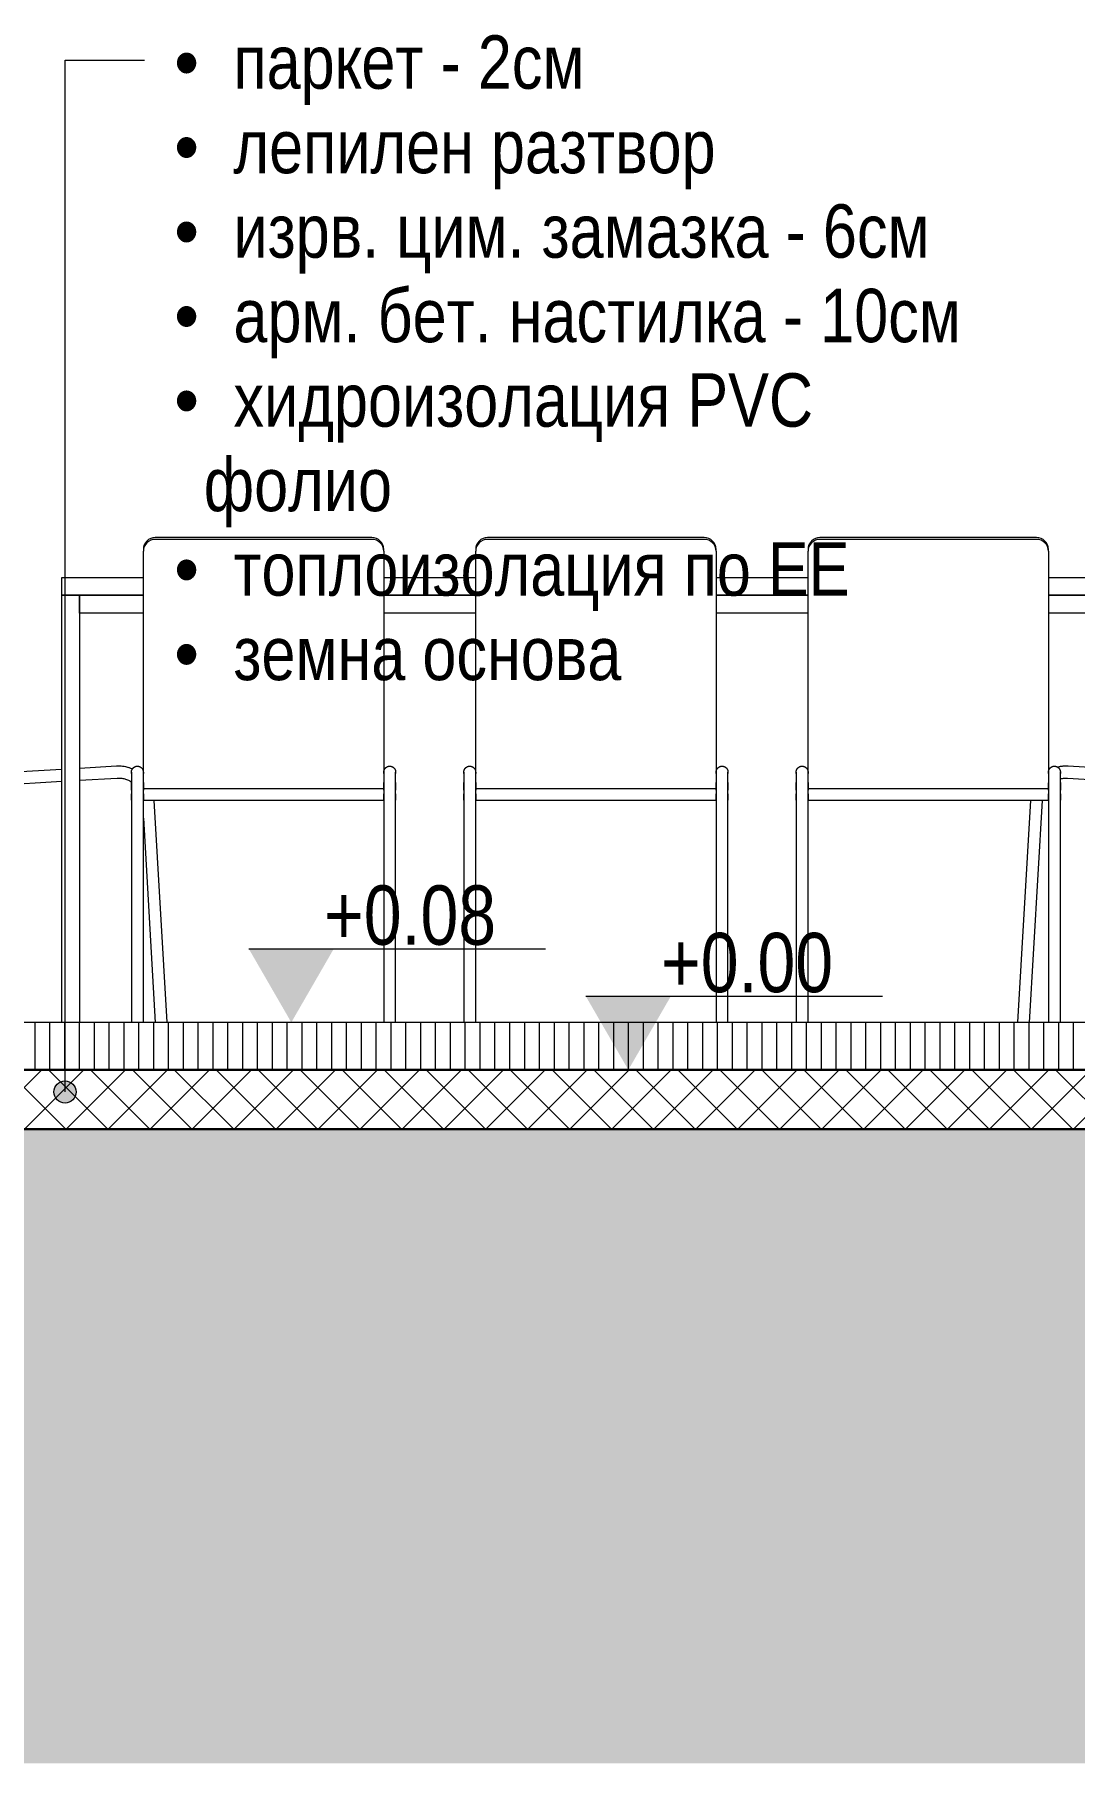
# Model space of a CAD drawing. Header units: centimetres. Extents: x 0 to 25250, y 0 to 2250.
# Drawn here: x 18395.7 to 18570.9, y 151.6 to 443 of the extents above; entities that cross this region are included whole.
import ezdxf

# ---------------------------------------------------------------- set-up
doc = ezdxf.new("R2010")
doc.units = ezdxf.units.CM
doc.linetypes.add('23-View-2$0$Dash', pattern=[31.75, 15.875, -15.875])
for name, color, linetype, lineweight in [('A-ANNO-NOTE', 7, 'Continuous', 9), ('A-DETL', 7, 'Continuous', 9), ('A-DETL-GENF', 7, 'Continuous', 9), ('A-FLOR-FNSH', 7, 'Continuous', 9), ('A-FLOR-LEVL', 7, 'Continuous', 9), ('A-FLOR-PATT', 7, 'Continuous', 9), ('G-ANNO-DIMS', 7, 'Continuous', 9), ('G-ANNO-TEXT', 7, 'Continuous', 9), ('I-FURN', 7, 'Continuous', 9)]:
    doc.layers.add(name, color=color, linetype=linetype, lineweight=lineweight)
doc.styles.add('23-View-2$0$Arial Narrow_1', font='ARIALN.TTF', dxfattribs={"height": 10})
doc.styles.add('23-View-2$0$Arial Narrow_2', font='ARIALN.TTF', dxfattribs={"height": 9})

# ---------------------------------------------------------------- blocks, each defined once
blk = doc.blocks.new('Stuhl-04 - Typ1-2238233-В-В')
at = {"layer": 'I-FURN', "color": 253, "true_color": 0xaaaaaa}
for p, q in [((-1034.84, 87.74), (-1034.84, 87.44)), ((-1034.84, 53.41), (-1034.84, 87.44)), ((-996.34, 89.72), (-1032.84, 89.72)), ((-996.34, 89.42), (-1032.84, 89.42)), ((-994.34, 87.44), (-994.34, 87.74)), ((-994.34, 87.44), (-994.34, 53.41)), ((-1034.84, 47.46), (-1034.84, 53.41)), ((-994.34, 53.41), (-994.34, 47.46)), ((-1036.84, 50.18), (-1036.84, 48.44)), ((-1034.84, 48.44), (-1034.84, 50.18)), ((-994.33, 50.18), (-994.33, 48.44)), ((-992.33, 48.44), (-992.33, 50.18)), ((-1034.84, 47.45), (-994.34, 47.45)), ((-1034.84, 45.42), (-1034.84, 47.44)), ((-994.34, 47.44), (-994.34, 45.42)), ((-1036.84, 46.55), (-1036.84, 8)), ((-1036.84, 45.48), (-1036.84, 8)), ((-1034.84, 8), (-1034.84, 46.55)), ((-1034.84, 8), (-1034.84, 45.48)), ((-994.34, 45.42), (-1034.84, 45.42)), ((-994.33, 46.55), (-994.33, 8)), ((-994.33, 45.48), (-994.33, 8)), ((-992.33, 8), (-992.33, 46.55)), ((-992.33, 8), (-992.33, 45.48))]:
    blk.add_line(p, q, dxfattribs=at)
at = {"layer": 'I-FURN', "color": 253, "true_color": 0xaaaaaa, "flags": 128}
for points in [[(-1036.84, 50.19), (-1036.84, 50.23), (-1036.84, 50.27), (-1036.84, 50.31), (-1036.83, 50.35), (-1036.82, 50.39), (-1036.82, 50.43), (-1036.81, 50.47), (-1036.79, 50.5), (-1036.78, 50.54), (-1036.77, 50.58), (-1036.75, 50.62), (-1036.73, 50.65), (-1036.71, 50.69), (-1036.69, 50.72), (-1036.67, 50.75), (-1036.65, 50.79), (-1036.62, 50.82), (-1036.6, 50.85), (-1036.57, 50.88), (-1036.54, 50.91), (-1036.51, 50.93), (-1036.48, 50.96), (-1036.45, 50.98), (-1036.42, 51.01), (-1036.39, 51.03), (-1036.35, 51.05), (-1036.32, 51.07), (-1036.28, 51.09), (-1036.24, 51.11), (-1036.21, 51.12), (-1036.17, 51.14), (-1036.13, 51.15), (-1036.09, 51.16), (-1036.05, 51.17), (-1036.01, 51.17), (-1035.98, 51.18), (-1035.94, 51.19), (-1035.9, 51.19), (-1035.86, 51.19), (-1035.84, 51.19)], [(-1036.84, 49.95), (-1036.84, 50), (-1036.84, 50.05), (-1036.84, 50.1), (-1036.84, 50.13), (-1036.84, 50.16), (-1036.84, 50.18), (-1036.84, 50.19), (-1036.84, 50.19)], [(-1036.84, 50.19), (-1036.84, 50.19), (-1036.84, 50.18)], [(-1035.84, 51.19), (-1035.8, 51.19), (-1035.76, 51.19), (-1035.73, 51.18), (-1035.69, 51.18), (-1035.65, 51.17), (-1035.61, 51.16), (-1035.57, 51.15), (-1035.53, 51.14), (-1035.49, 51.13), (-1035.46, 51.11), (-1035.42, 51.09), (-1035.38, 51.08), (-1035.35, 51.06), (-1035.31, 51.04), (-1035.28, 51.01), (-1035.25, 50.99), (-1035.22, 50.97), (-1035.19, 50.94), (-1035.16, 50.91), (-1035.13, 50.89), (-1035.1, 50.86), (-1035.07, 50.83), (-1035.05, 50.8), (-1035.03, 50.76), (-1035, 50.73), (-1034.98, 50.7), (-1034.96, 50.66), (-1034.94, 50.63), (-1034.93, 50.59), (-1034.91, 50.55), (-1034.9, 50.51), (-1034.89, 50.48), (-1034.88, 50.44), (-1034.87, 50.4), (-1034.86, 50.36), (-1034.85, 50.32), (-1034.85, 50.28), (-1034.85, 50.24), (-1034.84, 50.2), (-1034.84, 50.19)], [(-1034.84, 50.18), (-1034.84, 50.19), (-1034.84, 50.19)], [(-1034.84, 50.19), (-1034.84, 50.19), (-1034.84, 50.17), (-1034.84, 50.15), (-1034.84, 50.13), (-1034.84, 50.09), (-1034.84, 50.05), (-1034.84, 49.99), (-1034.84, 49.94)], [(-994.33, 50.19), (-994.33, 50.23), (-994.33, 50.27), (-994.32, 50.31), (-994.32, 50.35), (-994.31, 50.39), (-994.3, 50.43), (-994.29, 50.47), (-994.28, 50.5), (-994.26, 50.54), (-994.25, 50.58), (-994.23, 50.62), (-994.22, 50.65), (-994.2, 50.69), (-994.18, 50.72), (-994.15, 50.75), (-994.13, 50.79), (-994.11, 50.82), (-994.08, 50.85), (-994.05, 50.88), (-994.03, 50.91), (-994, 50.93), (-993.97, 50.96), (-993.93, 50.98), (-993.9, 51.01), (-993.87, 51.03), (-993.84, 51.05), (-993.8, 51.07), (-993.76, 51.09), (-993.73, 51.11), (-993.69, 51.12), (-993.65, 51.14), (-993.62, 51.15), (-993.58, 51.16), (-993.54, 51.17), (-993.5, 51.17), (-993.46, 51.18), (-993.42, 51.19), (-993.38, 51.19), (-993.34, 51.19), (-993.33, 51.19)], [(-994.33, 49.95), (-994.33, 50), (-994.33, 50.05), (-994.33, 50.1), (-994.33, 50.13), (-994.33, 50.16), (-994.33, 50.18), (-994.33, 50.19), (-994.33, 50.19)], [(-994.33, 50.19), (-994.33, 50.19), (-994.33, 50.18)], [(-993.33, 51.19), (-993.29, 51.19), (-993.25, 51.19), (-993.21, 51.18), (-993.17, 51.18), (-993.13, 51.17), (-993.09, 51.16), (-993.05, 51.15), (-993.01, 51.14), (-992.98, 51.13), (-992.94, 51.11), (-992.9, 51.09), (-992.87, 51.08), (-992.83, 51.06), (-992.8, 51.04), (-992.76, 51.01), (-992.73, 50.99), (-992.7, 50.97), (-992.67, 50.94), (-992.64, 50.91), (-992.61, 50.89), (-992.58, 50.86), (-992.56, 50.83), (-992.53, 50.8), (-992.51, 50.76), (-992.49, 50.73), (-992.47, 50.7), (-992.45, 50.66), (-992.43, 50.63), (-992.41, 50.59), (-992.4, 50.55), (-992.38, 50.51), (-992.37, 50.48), (-992.36, 50.44), (-992.35, 50.4), (-992.34, 50.36), (-992.34, 50.32), (-992.33, 50.28), (-992.33, 50.24), (-992.33, 50.2), (-992.33, 50.19)], [(-992.33, 50.18), (-992.33, 50.19), (-992.33, 50.19)], [(-992.33, 50.19), (-992.33, 50.19), (-992.33, 50.17), (-992.33, 50.15), (-992.33, 50.13), (-992.33, 50.09), (-992.33, 50.05), (-992.33, 49.99), (-992.33, 49.94)], [(-1036.84, 48.44), (-1036.84, 48.44), (-1036.84, 48.42), (-1036.84, 48.41), (-1036.84, 48.39), (-1036.84, 48.37), (-1036.84, 48.34), (-1036.84, 48.31), (-1036.84, 48.27), (-1036.84, 48.23), (-1036.84, 48.19), (-1036.84, 48.14), (-1036.84, 48.1), (-1036.84, 48.04), (-1036.84, 47.99), (-1036.84, 47.93), (-1036.84, 47.86), (-1036.84, 47.8), (-1036.84, 47.73), (-1036.84, 47.66), (-1036.84, 47.58), (-1036.84, 47.51), (-1036.84, 47.43), (-1036.84, 47.35), (-1036.84, 47.26), (-1036.84, 47.18), (-1036.84, 47.09), (-1036.84, 47), (-1036.84, 46.91), (-1036.84, 46.81), (-1036.84, 46.72), (-1036.84, 46.62), (-1036.84, 46.55)], [(-1036.84, 47.12), (-1036.84, 47.22), (-1036.84, 47.4), (-1036.84, 47.58), (-1036.84, 47.75), (-1036.84, 47.92), (-1036.84, 48.09), (-1036.84, 48.25), (-1036.84, 48.4)], [(-1034.84, 46.55), (-1034.84, 46.65), (-1034.84, 46.75), (-1034.84, 46.84), (-1034.84, 46.93), (-1034.84, 47.02), (-1034.84, 47.11), (-1034.84, 47.2), (-1034.84, 47.29), (-1034.84, 47.37), (-1034.84, 47.45), (-1034.84, 47.53), (-1034.84, 47.61), (-1034.84, 47.68), (-1034.84, 47.75), (-1034.84, 47.82), (-1034.84, 47.88), (-1034.84, 47.94), (-1034.84, 48), (-1034.84, 48.06), (-1034.84, 48.11), (-1034.84, 48.16), (-1034.84, 48.2), (-1034.84, 48.25), (-1034.84, 48.28), (-1034.84, 48.32), (-1034.84, 48.35), (-1034.84, 48.37), (-1034.84, 48.4), (-1034.84, 48.41), (-1034.84, 48.43), (-1034.84, 48.44), (-1034.84, 48.44)], [(-1034.84, 48.44), (-1034.84, 48.38), (-1034.84, 48.22), (-1034.84, 48.06), (-1034.84, 47.89), (-1034.84, 47.72), (-1034.84, 47.55), (-1034.84, 47.37), (-1034.84, 47.19), (-1034.84, 47.12)], [(-994.33, 48.44), (-994.33, 48.44), (-994.33, 48.42), (-994.33, 48.41), (-994.33, 48.39), (-994.33, 48.37), (-994.33, 48.34), (-994.33, 48.31), (-994.33, 48.27), (-994.33, 48.23), (-994.33, 48.19), (-994.33, 48.14), (-994.33, 48.1), (-994.33, 48.04), (-994.33, 47.99), (-994.33, 47.93), (-994.33, 47.86), (-994.33, 47.8), (-994.33, 47.73), (-994.33, 47.66), (-994.33, 47.58), (-994.33, 47.51), (-994.33, 47.43), (-994.33, 47.35), (-994.33, 47.26), (-994.33, 47.18), (-994.33, 47.09), (-994.33, 47), (-994.33, 46.91), (-994.33, 46.81), (-994.33, 46.72), (-994.33, 46.62), (-994.33, 46.55)], [(-994.33, 47.12), (-994.33, 47.22), (-994.33, 47.4), (-994.33, 47.58), (-994.33, 47.75), (-994.33, 47.92), (-994.33, 48.09), (-994.33, 48.25), (-994.33, 48.4)], [(-992.33, 48.44), (-992.33, 48.38), (-992.33, 48.22), (-992.33, 48.06), (-992.33, 47.89), (-992.33, 47.72), (-992.33, 47.55), (-992.33, 47.37), (-992.33, 47.19), (-992.33, 47.12)], [(-992.33, 46.55), (-992.33, 46.65), (-992.33, 46.75), (-992.33, 46.84), (-992.33, 46.93), (-992.33, 47.02), (-992.33, 47.11), (-992.33, 47.2), (-992.33, 47.29), (-992.33, 47.37), (-992.33, 47.45), (-992.33, 47.53), (-992.33, 47.61), (-992.33, 47.68), (-992.33, 47.75), (-992.33, 47.82), (-992.33, 47.88), (-992.33, 47.94), (-992.33, 48), (-992.33, 48.06), (-992.33, 48.11), (-992.33, 48.16), (-992.33, 48.2), (-992.33, 48.25), (-992.33, 48.28), (-992.33, 48.32), (-992.33, 48.35), (-992.33, 48.37), (-992.33, 48.4), (-992.33, 48.41), (-992.33, 48.43), (-992.33, 48.44), (-992.33, 48.44)], [(-1036.84, 45.48), (-1036.84, 45.68), (-1036.84, 45.88), (-1036.84, 46.08), (-1036.84, 46.27), (-1036.84, 46.47), (-1036.84, 46.55)], [(-1034.84, 46.55), (-1034.84, 46.43), (-1034.84, 46.24), (-1034.84, 46.04), (-1034.84, 45.84), (-1034.84, 45.64), (-1034.84, 45.48)], [(-994.33, 45.48), (-994.33, 45.68), (-994.33, 45.88), (-994.33, 46.08), (-994.33, 46.27), (-994.33, 46.47), (-994.33, 46.55)], [(-992.33, 46.55), (-992.33, 46.43), (-992.33, 46.24), (-992.33, 46.04), (-992.33, 45.84), (-992.33, 45.64), (-992.33, 45.48)]]:
    blk.add_lwpolyline(points, dxfattribs=at)
at = {"layer": 'I-FURN', "color": 253, "true_color": 0xaaaaaa}
for centre, major_axis, start_param, end_param in [((-1032.84, 87.74), (2, 0), 1.570796, 3.141593), ((-1032.84, 87.44), (2, 0), 1.570796, 3.141593), ((-996.34, 87.74), (-2, 0), 3.141593, 4.712389), ((-996.34, 87.44), (2, 0), 0, 1.570796)]:
    blk.add_ellipse(centre, major_axis=major_axis, ratio=0.989016, start_param=start_param, end_param=end_param, dxfattribs=at)
blk = doc.blocks.new('Stuhl-04 - Typ1-2239621-В-В')
at = {"layer": 'I-FURN', "color": 253, "true_color": 0xaaaaaa}
for p, q in [((-1036.57, 50.88), (-1036.54, 50.91)), ((-994.05, 50.88), (-994.03, 50.91)), ((-1036.84, 46.55), (-1036.84, 45.48)), ((-1034.84, 45.48), (-1034.84, 46.55)), ((-994.33, 46.55), (-994.33, 45.48)), ((-992.33, 45.48), (-992.33, 46.55))]:
    blk.add_line(p, q, dxfattribs=at)
at = {"layer": 'I-FURN', "color": 253, "true_color": 0xaaaaaa, "flags": 128}
for points in [[(-1036.67, 50.75), (-1036.65, 50.79), (-1036.62, 50.82), (-1036.6, 50.85)], [(-1036.51, 50.93), (-1036.48, 50.96), (-1036.45, 50.98), (-1036.42, 51.01), (-1036.39, 51.03)], [(-1036.32, 51.07), (-1036.28, 51.09), (-1036.24, 51.11), (-1036.21, 51.12), (-1036.17, 51.14), (-1036.13, 51.15), (-1036.09, 51.16), (-1036.05, 51.17), (-1036.01, 51.17), (-1035.98, 51.18), (-1035.94, 51.19), (-1035.9, 51.19), (-1035.86, 51.19), (-1035.84, 51.19)], [(-1035.84, 51.19), (-1035.8, 51.19), (-1035.76, 51.19), (-1035.73, 51.18), (-1035.69, 51.18), (-1035.65, 51.17), (-1035.61, 51.16)], [(-1035.57, 51.15), (-1035.53, 51.14), (-1035.49, 51.13), (-1035.46, 51.11), (-1035.42, 51.09), (-1035.38, 51.08)], [(-1035.31, 51.04), (-1035.28, 51.01), (-1035.25, 50.99), (-1035.22, 50.97), (-1035.19, 50.94)], [(-1035.07, 50.83), (-1035.05, 50.8), (-1035.03, 50.76)], [(-994.15, 50.75), (-994.13, 50.79), (-994.11, 50.82), (-994.08, 50.85)], [(-994, 50.93), (-993.97, 50.96), (-993.93, 50.98), (-993.9, 51.01), (-993.87, 51.03)], [(-993.8, 51.07), (-993.76, 51.09), (-993.73, 51.11), (-993.69, 51.12), (-993.65, 51.14), (-993.62, 51.15), (-993.58, 51.16), (-993.54, 51.17), (-993.5, 51.17), (-993.46, 51.18), (-993.42, 51.19), (-993.38, 51.19), (-993.34, 51.19), (-993.33, 51.19)], [(-993.33, 51.19), (-993.29, 51.19), (-993.25, 51.19), (-993.21, 51.18), (-993.17, 51.18), (-993.13, 51.17), (-993.09, 51.16)], [(-993.05, 51.15), (-993.01, 51.14), (-992.98, 51.13), (-992.94, 51.11), (-992.9, 51.09), (-992.87, 51.08)], [(-992.8, 51.04), (-992.76, 51.01), (-992.73, 50.99), (-992.7, 50.97), (-992.67, 50.94)], [(-992.56, 50.83), (-992.53, 50.8), (-992.51, 50.76)], [(-1036.84, 48.16), (-1036.84, 48.2), (-1036.84, 48.25), (-1036.84, 48.28), (-1036.84, 48.32), (-1036.84, 48.35), (-1036.84, 48.37), (-1036.84, 48.4), (-1036.84, 48.41), (-1036.84, 48.43), (-1036.84, 48.44)], [(-1036.84, 48.44), (-1036.84, 48.38), (-1036.84, 48.22), (-1036.84, 48.06), (-1036.84, 47.89), (-1036.84, 47.72), (-1036.84, 47.55), (-1036.84, 47.37), (-1036.84, 47.19), (-1036.84, 47.12)], [(-1036.84, 47.12), (-1036.84, 47.2), (-1036.84, 47.29), (-1036.84, 47.37), (-1036.84, 47.45), (-1036.84, 47.53), (-1036.84, 47.61), (-1036.84, 47.68), (-1036.84, 47.75), (-1036.84, 47.82), (-1036.84, 47.88), (-1036.84, 47.94), (-1036.84, 48), (-1036.84, 48.06), (-1036.84, 48.11)], [(-1034.84, 48.44), (-1034.84, 48.42), (-1034.84, 48.41), (-1034.84, 48.39), (-1034.84, 48.37), (-1034.84, 48.34), (-1034.84, 48.31), (-1034.84, 48.27), (-1034.84, 48.23), (-1034.84, 48.19), (-1034.84, 48.14), (-1034.84, 48.1), (-1034.84, 48.04), (-1034.84, 47.99), (-1034.84, 47.93), (-1034.84, 47.86), (-1034.84, 47.8), (-1034.84, 47.73), (-1034.84, 47.66), (-1034.84, 47.58), (-1034.84, 47.51), (-1034.84, 47.43), (-1034.84, 47.35), (-1034.84, 47.26), (-1034.84, 47.18)], [(-1034.84, 47.12), (-1034.84, 47.22), (-1034.84, 47.4), (-1034.84, 47.58), (-1034.84, 47.75), (-1034.84, 47.92), (-1034.84, 48.09), (-1034.84, 48.25), (-1034.84, 48.4)], [(-994.33, 48.44), (-994.33, 48.38), (-994.33, 48.22), (-994.33, 48.06), (-994.33, 47.89), (-994.33, 47.72), (-994.33, 47.55), (-994.33, 47.37), (-994.33, 47.19), (-994.33, 47.12)], [(-994.33, 48.16), (-994.33, 48.2), (-994.33, 48.25), (-994.33, 48.28), (-994.33, 48.32), (-994.33, 48.35), (-994.33, 48.37), (-994.33, 48.4), (-994.33, 48.41), (-994.33, 48.43), (-994.33, 48.44)], [(-994.33, 47.12), (-994.33, 47.2), (-994.33, 47.29), (-994.33, 47.37), (-994.33, 47.45), (-994.33, 47.53), (-994.33, 47.61), (-994.33, 47.68), (-994.33, 47.75), (-994.33, 47.82), (-994.33, 47.88), (-994.33, 47.94), (-994.33, 48), (-994.33, 48.06), (-994.33, 48.11)], [(-992.33, 48.44), (-992.33, 48.42), (-992.33, 48.41), (-992.33, 48.39), (-992.33, 48.37), (-992.33, 48.34), (-992.33, 48.31), (-992.33, 48.27), (-992.33, 48.23), (-992.33, 48.19), (-992.33, 48.14), (-992.33, 48.1), (-992.33, 48.04), (-992.33, 47.99), (-992.33, 47.93), (-992.33, 47.86), (-992.33, 47.8), (-992.33, 47.73), (-992.33, 47.66), (-992.33, 47.58), (-992.33, 47.51), (-992.33, 47.43), (-992.33, 47.35), (-992.33, 47.26), (-992.33, 47.18)], [(-992.33, 47.12), (-992.33, 47.22), (-992.33, 47.4), (-992.33, 47.58), (-992.33, 47.75), (-992.33, 47.92), (-992.33, 48.09), (-992.33, 48.25), (-992.33, 48.4)], [(-1036.84, 46.55), (-1036.84, 46.43), (-1036.84, 46.24), (-1036.84, 46.04), (-1036.84, 45.84), (-1036.84, 45.64), (-1036.84, 45.48)], [(-1034.84, 45.48), (-1034.84, 45.68), (-1034.84, 45.88), (-1034.84, 46.08), (-1034.84, 46.27), (-1034.84, 46.47), (-1034.84, 46.55)], [(-994.33, 46.55), (-994.33, 46.43), (-994.33, 46.24), (-994.33, 46.04), (-994.33, 45.84), (-994.33, 45.64), (-994.33, 45.48)], [(-992.33, 45.48), (-992.33, 45.68), (-992.33, 45.88), (-992.33, 46.08), (-992.33, 46.27), (-992.33, 46.47), (-992.33, 46.55)]]:
    blk.add_lwpolyline(points, dxfattribs=at)
blk = doc.blocks.new('Stuhl-04 - Typ1-V24-В-В')
at = {"layer": 'I-FURN', "color": 253, "true_color": 0xaaaaaa}
for p, q in [((-1092.57, 50.88), (-1092.54, 50.91)), ((-1092.36, 51.05), (-1092.35, 51.05)), ((-1091.35, 51.06), (-1091.33, 51.05)), ((-1050.05, 50.88), (-1050.03, 50.91)), ((-1092.84, 46.55), (-1092.84, 45.48)), ((-1050.33, 46.55), (-1050.33, 45.48)), ((-1048.33, 45.48), (-1048.33, 46.55))]:
    blk.add_line(p, q, dxfattribs=at)
at = {"layer": 'I-FURN', "color": 253, "true_color": 0xaaaaaa, "flags": 128}
for points in [[(-1092.67, 50.75), (-1092.65, 50.79), (-1092.62, 50.82), (-1092.6, 50.85)], [(-1092.51, 50.93), (-1092.48, 50.96), (-1092.45, 50.98), (-1092.42, 51.01), (-1092.39, 51.03)], [(-1092.32, 51.07), (-1092.28, 51.09), (-1092.24, 51.11), (-1092.21, 51.12), (-1092.17, 51.14), (-1092.13, 51.15), (-1092.09, 51.16), (-1092.05, 51.17), (-1092.01, 51.17), (-1091.98, 51.18), (-1091.94, 51.19), (-1091.9, 51.19), (-1091.86, 51.19), (-1091.84, 51.19)], [(-1091.84, 51.19), (-1091.8, 51.19), (-1091.76, 51.19), (-1091.73, 51.18), (-1091.69, 51.18), (-1091.65, 51.17), (-1091.61, 51.16)], [(-1091.57, 51.15), (-1091.53, 51.14), (-1091.49, 51.13), (-1091.46, 51.11), (-1091.42, 51.09), (-1091.38, 51.08)], [(-1091.31, 51.04), (-1091.28, 51.01), (-1091.25, 50.99), (-1091.22, 50.97), (-1091.19, 50.94)], [(-1091.07, 50.83), (-1091.05, 50.8), (-1091.03, 50.76)], [(-1050.15, 50.75), (-1050.13, 50.79), (-1050.11, 50.82), (-1050.08, 50.85)], [(-1050, 50.93), (-1049.97, 50.96), (-1049.93, 50.98), (-1049.9, 51.01), (-1049.87, 51.03)], [(-1049.8, 51.07), (-1049.76, 51.09), (-1049.73, 51.11), (-1049.69, 51.12), (-1049.65, 51.14), (-1049.62, 51.15), (-1049.58, 51.16), (-1049.54, 51.17), (-1049.5, 51.17), (-1049.46, 51.18), (-1049.42, 51.19), (-1049.38, 51.19), (-1049.34, 51.19), (-1049.33, 51.19)], [(-1049.33, 51.19), (-1049.29, 51.19), (-1049.25, 51.19), (-1049.21, 51.18), (-1049.17, 51.18), (-1049.13, 51.17), (-1049.09, 51.16)], [(-1049.05, 51.15), (-1049.01, 51.14), (-1048.98, 51.13), (-1048.94, 51.11), (-1048.9, 51.09), (-1048.87, 51.08)], [(-1048.8, 51.04), (-1048.76, 51.01), (-1048.73, 50.99), (-1048.7, 50.97), (-1048.67, 50.94)], [(-1048.56, 50.83), (-1048.53, 50.8), (-1048.51, 50.76)], [(-1092.84, 48.16), (-1092.84, 48.2), (-1092.84, 48.25), (-1092.84, 48.28), (-1092.84, 48.32), (-1092.84, 48.35), (-1092.84, 48.37), (-1092.84, 48.4), (-1092.84, 48.41), (-1092.84, 48.43)], [(-1092.84, 48.43), (-1092.84, 48.38), (-1092.84, 48.22), (-1092.84, 48.06), (-1092.84, 47.89), (-1092.84, 47.72), (-1092.84, 47.55), (-1092.84, 47.37), (-1092.84, 47.19), (-1092.84, 47.12)], [(-1092.84, 47.12), (-1092.84, 47.2), (-1092.84, 47.29), (-1092.84, 47.37), (-1092.84, 47.45), (-1092.84, 47.53), (-1092.84, 47.61), (-1092.84, 47.68), (-1092.84, 47.75), (-1092.84, 47.82), (-1092.84, 47.88), (-1092.84, 47.94), (-1092.84, 48), (-1092.84, 48.06), (-1092.84, 48.11)], [(-1050.33, 48.44), (-1050.33, 48.38), (-1050.33, 48.22), (-1050.33, 48.06), (-1050.33, 47.89), (-1050.33, 47.72), (-1050.33, 47.55), (-1050.33, 47.37), (-1050.33, 47.19), (-1050.33, 47.12)], [(-1050.33, 48.16), (-1050.33, 48.2), (-1050.33, 48.25), (-1050.33, 48.28), (-1050.33, 48.32), (-1050.33, 48.35), (-1050.33, 48.37), (-1050.33, 48.4), (-1050.33, 48.41), (-1050.33, 48.43), (-1050.33, 48.44)], [(-1050.33, 47.12), (-1050.33, 47.2), (-1050.33, 47.29), (-1050.33, 47.37), (-1050.33, 47.45), (-1050.33, 47.53), (-1050.33, 47.61), (-1050.33, 47.68), (-1050.33, 47.75), (-1050.33, 47.82), (-1050.33, 47.88), (-1050.33, 47.94), (-1050.33, 48), (-1050.33, 48.06), (-1050.33, 48.11)], [(-1048.33, 48.44), (-1048.33, 48.42), (-1048.33, 48.41), (-1048.33, 48.39), (-1048.33, 48.37), (-1048.33, 48.34), (-1048.33, 48.31), (-1048.33, 48.27), (-1048.33, 48.23), (-1048.33, 48.19), (-1048.33, 48.14), (-1048.33, 48.1), (-1048.33, 48.04), (-1048.33, 47.99), (-1048.33, 47.93), (-1048.33, 47.86), (-1048.33, 47.8), (-1048.33, 47.73), (-1048.33, 47.66), (-1048.33, 47.58), (-1048.33, 47.51), (-1048.33, 47.43), (-1048.33, 47.35), (-1048.33, 47.26), (-1048.33, 47.18)], [(-1048.33, 47.12), (-1048.33, 47.22), (-1048.33, 47.4), (-1048.33, 47.58), (-1048.33, 47.75), (-1048.33, 47.92), (-1048.33, 48.09), (-1048.33, 48.25), (-1048.33, 48.4)], [(-1092.84, 46.55), (-1092.84, 46.43), (-1092.84, 46.24), (-1092.84, 46.04), (-1092.84, 45.84), (-1092.84, 45.64), (-1092.84, 45.48)], [(-1050.33, 46.55), (-1050.33, 46.43), (-1050.33, 46.24), (-1050.33, 46.04), (-1050.33, 45.84), (-1050.33, 45.64), (-1050.33, 45.48)], [(-1048.33, 45.48), (-1048.33, 45.68), (-1048.33, 45.88), (-1048.33, 46.08), (-1048.33, 46.27), (-1048.33, 46.47), (-1048.33, 46.55)]]:
    blk.add_lwpolyline(points, dxfattribs=at)
blk = doc.blocks.new('Stuhl-04 - Typ1-V25-В-В')
at = {"layer": 'I-FURN', "color": 253, "true_color": 0xaaaaaa}
for p, q in [((-980.57, 50.88), (-980.54, 50.91)), ((-938.05, 50.88), (-938.03, 50.91)), ((-936.8, 51.04), (-936.76, 51.01)), ((-980.84, 46.55), (-980.84, 45.48)), ((-978.84, 45.48), (-978.84, 46.55)), ((-938.33, 46.55), (-938.33, 45.48)), ((-936.33, 45.48), (-936.33, 46.55))]:
    blk.add_line(p, q, dxfattribs=at)
at = {"layer": 'I-FURN', "color": 253, "true_color": 0xaaaaaa, "flags": 128}
for points in [[(-980.67, 50.75), (-980.65, 50.79), (-980.62, 50.82), (-980.6, 50.85)], [(-980.51, 50.93), (-980.48, 50.96), (-980.45, 50.98), (-980.42, 51.01), (-980.39, 51.03)], [(-980.32, 51.07), (-980.28, 51.09), (-980.24, 51.11), (-980.21, 51.12), (-980.17, 51.14), (-980.13, 51.15), (-980.09, 51.16), (-980.05, 51.17), (-980.01, 51.17), (-979.98, 51.18), (-979.94, 51.19), (-979.9, 51.19), (-979.86, 51.19), (-979.84, 51.19)], [(-979.84, 51.19), (-979.8, 51.19), (-979.76, 51.19), (-979.73, 51.18), (-979.69, 51.18), (-979.65, 51.17), (-979.61, 51.16)], [(-979.57, 51.15), (-979.53, 51.14), (-979.49, 51.13), (-979.46, 51.11), (-979.42, 51.09), (-979.38, 51.08)], [(-979.31, 51.04), (-979.28, 51.01), (-979.25, 50.99), (-979.22, 50.97), (-979.19, 50.94)], [(-979.07, 50.83), (-979.05, 50.8), (-979.03, 50.76)], [(-938.15, 50.75), (-938.13, 50.79), (-938.11, 50.82), (-938.08, 50.85)], [(-938, 50.93), (-937.97, 50.96), (-937.93, 50.98), (-937.9, 51.01), (-937.87, 51.03)], [(-937.8, 51.07), (-937.76, 51.09), (-937.73, 51.11), (-937.69, 51.12), (-937.65, 51.14), (-937.62, 51.15), (-937.58, 51.16), (-937.54, 51.17), (-937.5, 51.17), (-937.46, 51.18), (-937.42, 51.19), (-937.38, 51.19), (-937.34, 51.19), (-937.33, 51.19)], [(-937.33, 51.19), (-937.29, 51.19), (-937.25, 51.19), (-937.21, 51.18), (-937.17, 51.18), (-937.13, 51.17), (-937.09, 51.16)], [(-937.05, 51.15), (-937.01, 51.14), (-936.98, 51.13), (-936.94, 51.11), (-936.9, 51.09), (-936.87, 51.08)], [(-980.84, 48.16), (-980.84, 48.2), (-980.84, 48.25), (-980.84, 48.28), (-980.84, 48.32), (-980.84, 48.35), (-980.84, 48.37), (-980.84, 48.4), (-980.84, 48.41), (-980.84, 48.43), (-980.84, 48.44)], [(-980.84, 48.44), (-980.84, 48.38), (-980.84, 48.22), (-980.84, 48.06), (-980.84, 47.89), (-980.84, 47.72), (-980.84, 47.55), (-980.84, 47.37), (-980.84, 47.19), (-980.84, 47.12)], [(-980.84, 47.12), (-980.84, 47.2), (-980.84, 47.29), (-980.84, 47.37), (-980.84, 47.45), (-980.84, 47.53), (-980.84, 47.61), (-980.84, 47.68), (-980.84, 47.75), (-980.84, 47.82), (-980.84, 47.88), (-980.84, 47.94), (-980.84, 48), (-980.84, 48.06), (-980.84, 48.11)], [(-978.84, 48.44), (-978.84, 48.42), (-978.84, 48.41), (-978.84, 48.39), (-978.84, 48.37), (-978.84, 48.34), (-978.84, 48.31), (-978.84, 48.27), (-978.84, 48.23), (-978.84, 48.19), (-978.84, 48.14), (-978.84, 48.1), (-978.84, 48.04), (-978.84, 47.99), (-978.84, 47.93), (-978.84, 47.86), (-978.84, 47.8), (-978.84, 47.73), (-978.84, 47.66), (-978.84, 47.58), (-978.84, 47.51), (-978.84, 47.43), (-978.84, 47.35), (-978.84, 47.26), (-978.84, 47.18)], [(-978.84, 47.12), (-978.84, 47.22), (-978.84, 47.4), (-978.84, 47.58), (-978.84, 47.75), (-978.84, 47.92), (-978.84, 48.09), (-978.84, 48.25), (-978.84, 48.4)], [(-938.33, 47.72), (-938.33, 47.55), (-938.33, 47.37), (-938.33, 47.19), (-938.33, 47.12)], [(-938.33, 47.12), (-938.33, 47.2), (-938.33, 47.29), (-938.33, 47.37), (-938.33, 47.45), (-938.33, 47.53), (-938.33, 47.61), (-938.33, 47.68)], [(-936.33, 48.44), (-936.33, 48.42), (-936.33, 48.41), (-936.33, 48.39), (-936.33, 48.37), (-936.33, 48.34), (-936.33, 48.31), (-936.33, 48.27), (-936.33, 48.23), (-936.33, 48.19), (-936.33, 48.14), (-936.33, 48.1), (-936.33, 48.04), (-936.33, 47.99), (-936.33, 47.93), (-936.33, 47.86), (-936.33, 47.8), (-936.33, 47.73), (-936.33, 47.66), (-936.33, 47.58), (-936.33, 47.51), (-936.33, 47.43), (-936.33, 47.35), (-936.33, 47.26), (-936.33, 47.18)], [(-936.33, 47.12), (-936.33, 47.22), (-936.33, 47.4), (-936.33, 47.58), (-936.33, 47.75), (-936.33, 47.92), (-936.33, 48.09), (-936.33, 48.25), (-936.33, 48.4)], [(-980.84, 46.55), (-980.84, 46.43), (-980.84, 46.24), (-980.84, 46.04), (-980.84, 45.84), (-980.84, 45.64), (-980.84, 45.48)], [(-978.84, 45.48), (-978.84, 45.68), (-978.84, 45.88), (-978.84, 46.08), (-978.84, 46.27), (-978.84, 46.47), (-978.84, 46.55)], [(-938.33, 46.55), (-938.33, 46.43), (-938.33, 46.24), (-938.33, 46.04), (-938.33, 45.84), (-938.33, 45.64), (-938.33, 45.48)], [(-936.33, 45.48), (-936.33, 45.68), (-936.33, 45.88), (-936.33, 46.08), (-936.33, 46.27), (-936.33, 46.47), (-936.33, 46.55)]]:
    blk.add_lwpolyline(points, dxfattribs=at)
blk = doc.blocks.new('Stuhl-04 - Typ1-V26-В-В')
at = {"layer": 'I-FURN', "color": 253, "true_color": 0xaaaaaa}
for p, q in [((-895.09, 87.74), (-900.17, 53.71)), ((-898.2, 53.41), (-893.11, 87.44)), ((-895.09, 87.74), (-894.79, 89.72)), ((-892.81, 89.42), (-894.79, 89.72)), ((-892.81, 89.42), (-893.11, 87.44)), ((-927.59, 50.75), (-935.01, 51.18)), ((-905.17, 49.44), (-924.59, 50.57)), ((-935.13, 49.18), (-927.59, 48.74)), ((-924.59, 48.57), (-905.29, 47.45)), ((-892.31, 8), (-901.98, 46.8)), ((-941.36, 45.42), (-943.53, 8.06)), ((-941.53, 8), (-939.36, 45.42)), ((-903.92, 46.31), (-894.37, 8)), ((-942.53, 8), (-943.53, 8.06))]:
    blk.add_line(p, q, dxfattribs=at)
at = {"layer": 'I-FURN', "color": 253, "true_color": 0xaaaaaa, "flags": 128}
for points in [[(-935.01, 51.18), (-935.25, 51.19), (-935.49, 51.19), (-935.73, 51.18), (-935.97, 51.16), (-936.21, 51.13), (-936.45, 51.09), (-936.68, 51.04), (-936.79, 51.02)], [(-935.01, 51.18), (-935.25, 51.19), (-935.49, 51.19), (-935.73, 51.18), (-935.97, 51.16), (-936.21, 51.13), (-936.45, 51.09), (-936.68, 51.04), (-936.79, 51.02)], [(-936.28, 49.08), (-936.13, 49.12), (-935.97, 49.14), (-935.81, 49.16), (-935.65, 49.18), (-935.49, 49.19), (-935.33, 49.19), (-935.17, 49.18), (-935.13, 49.18)], [(-905.29, 47.45), (-905.23, 47.44), (-905.17, 47.43), (-905.11, 47.43), (-905.05, 47.41), (-904.99, 47.4), (-904.94, 47.38), (-904.88, 47.36), (-904.82, 47.34), (-904.77, 47.32), (-904.71, 47.29), (-904.66, 47.27), (-904.61, 47.24), (-904.56, 47.2), (-904.51, 47.17), (-904.46, 47.14), (-904.41, 47.1), (-904.37, 47.06), (-904.32, 47.02), (-904.28, 46.97), (-904.24, 46.93), (-904.2, 46.88), (-904.17, 46.84), (-904.13, 46.79), (-904.1, 46.74), (-904.07, 46.68), (-904.04, 46.63), (-904.02, 46.58), (-903.99, 46.52), (-903.97, 46.47), (-903.95, 46.41), (-903.93, 46.35), (-903.92, 46.31)], [(-901.98, 46.8), (-902.02, 46.93), (-902.06, 47.06), (-902.11, 47.2), (-902.16, 47.33), (-902.22, 47.45), (-902.28, 47.58), (-902.35, 47.7), (-902.42, 47.82), (-902.5, 47.94), (-902.58, 48.05), (-902.67, 48.16), (-902.76, 48.27), (-902.85, 48.37), (-902.95, 48.47), (-903.05, 48.57), (-903.16, 48.66), (-903.27, 48.74), (-903.38, 48.82), (-903.5, 48.9), (-903.62, 48.97), (-903.74, 49.04), (-903.87, 49.11), (-903.99, 49.16), (-904.12, 49.22), (-904.25, 49.26), (-904.39, 49.31), (-904.52, 49.34), (-904.66, 49.37), (-904.8, 49.4), (-904.94, 49.42), (-905.07, 49.44), (-905.17, 49.44)], [(-901.98, 46.8), (-902.02, 46.93), (-902.06, 47.06), (-902.11, 47.2), (-902.16, 47.33), (-902.22, 47.45), (-902.28, 47.58), (-902.35, 47.7), (-902.42, 47.82), (-902.5, 47.94)]]:
    blk.add_lwpolyline(points, dxfattribs=at)
at = {"layer": 'I-FURN', "color": 253, "true_color": 0xaaaaaa}
for centre, radius, start, end in [((-905.12, 54.45), 5, 266.6697, 351.5), ((-905.12, 54.45), 7, 291.5659, 351.5), ((-935.36, 45.19), 6, 86.6697, 103.6132)]:
    blk.add_arc(centre, radius, start, end, dxfattribs=at)
blk = doc.blocks.new('Stuhl-04 - Typ1-V27-В-В')
at = {"layer": 'I-FURN', "color": 253, "true_color": 0xaaaaaa}
for p, q in [((-1135.58, 89.72), (-1137.56, 89.42)), ((-1137.26, 87.44), (-1137.56, 89.42)), ((-1137.26, 87.44), (-1132.18, 53.41)), ((-1135.58, 89.72), (-1135.28, 87.74)), ((-1130.2, 53.71), (-1135.28, 87.74)), ((-1104.59, 50.64), (-1125.2, 49.44)), ((-1095.36, 51.18), (-1101.59, 50.82)), ((-1128.39, 46.8), (-1138.07, 8)), ((-1125.08, 47.45), (-1104.59, 48.64)), ((-1101.59, 48.81), (-1095.24, 49.18)), ((-1136, 8), (-1126.45, 46.31)), ((-1086.84, 8.06), (-1089.01, 45.42)), ((-1090.84, 42.45), (-1088.84, 8)), ((-1086.84, 8.06), (-1087.84, 8))]:
    blk.add_line(p, q, dxfattribs=at)
at = {"layer": 'I-FURN', "color": 253, "true_color": 0xaaaaaa, "flags": 128}
for points in [[(-1092.72, 50.73), (-1092.94, 50.82), (-1093.17, 50.9), (-1093.4, 50.97), (-1093.63, 51.03), (-1093.86, 51.08), (-1094.1, 51.12), (-1094.34, 51.15), (-1094.58, 51.17), (-1094.82, 51.19), (-1095.06, 51.19), (-1095.29, 51.18), (-1095.36, 51.18)], [(-1092.72, 50.73), (-1092.94, 50.82), (-1093.17, 50.9), (-1093.4, 50.97), (-1093.63, 51.03), (-1093.86, 51.08), (-1094.1, 51.12), (-1094.34, 51.15), (-1094.58, 51.17), (-1094.82, 51.19), (-1095.06, 51.19), (-1095.29, 51.18), (-1095.36, 51.18)], [(-1125.2, 49.44), (-1125.34, 49.43), (-1125.48, 49.42), (-1125.62, 49.39), (-1125.75, 49.37), (-1125.89, 49.33), (-1126.02, 49.29), (-1126.16, 49.25), (-1126.29, 49.2), (-1126.42, 49.15), (-1126.54, 49.09), (-1126.67, 49.02), (-1126.79, 48.95), (-1126.91, 48.88), (-1127.02, 48.8), (-1127.14, 48.72), (-1127.25, 48.63), (-1127.35, 48.54), (-1127.45, 48.44), (-1127.55, 48.34), (-1127.64, 48.24), (-1127.73, 48.13), (-1127.82, 48.02), (-1127.9, 47.9), (-1127.98, 47.79), (-1128.05, 47.67), (-1128.11, 47.54), (-1128.17, 47.42), (-1128.23, 47.29), (-1128.28, 47.16), (-1128.33, 47.03), (-1128.37, 46.89), (-1128.39, 46.8)], [(-1127.84, 47.98), (-1127.9, 47.9), (-1127.98, 47.79), (-1128.05, 47.67), (-1128.11, 47.54), (-1128.17, 47.42), (-1128.23, 47.29), (-1128.28, 47.16), (-1128.33, 47.03), (-1128.37, 46.89), (-1128.39, 46.8)], [(-1126.45, 46.31), (-1126.44, 46.37), (-1126.42, 46.43), (-1126.4, 46.48), (-1126.38, 46.54), (-1126.35, 46.59), (-1126.32, 46.65), (-1126.3, 46.7), (-1126.26, 46.75), (-1126.23, 46.8), (-1126.2, 46.85), (-1126.16, 46.9), (-1126.12, 46.94), (-1126.08, 46.99), (-1126.04, 47.03), (-1125.99, 47.07), (-1125.95, 47.11), (-1125.9, 47.15), (-1125.85, 47.18), (-1125.8, 47.21), (-1125.75, 47.25), (-1125.7, 47.27), (-1125.64, 47.3), (-1125.59, 47.33), (-1125.53, 47.35), (-1125.48, 47.37), (-1125.42, 47.39), (-1125.36, 47.4), (-1125.3, 47.42), (-1125.25, 47.43), (-1125.19, 47.44), (-1125.13, 47.44), (-1125.08, 47.45)], [(-1095.24, 49.18), (-1095.08, 49.19), (-1094.92, 49.19), (-1094.76, 49.18), (-1094.6, 49.17), (-1094.45, 49.15), (-1094.29, 49.12), (-1094.13, 49.09), (-1093.98, 49.05), (-1093.82, 49.01), (-1093.67, 48.96), (-1093.52, 48.9), (-1093.37, 48.84), (-1093.23, 48.77), (-1093.09, 48.7), (-1092.95, 48.62), (-1092.83, 48.54)]]:
    blk.add_lwpolyline(points, dxfattribs=at)
at = {"layer": 'I-FURN', "color": 253, "true_color": 0xaaaaaa}
for centre, radius, start, end in [((-1125.25, 54.45), 7, 188.5, 248.4341), ((-1125.25, 54.45), 5, 188.5, 273.3303), ((-1095.01, 45.19), 6, 73.3016, 93.3303), ((-1095.01, 45.19), 6, 67.2662, 68.3589)]:
    blk.add_arc(centre, radius, start, end, dxfattribs=at)
blk = doc.blocks.new('Tisch-19 - 1800 x 800 x 751-2238235-В-В')
at = {"layer": 'I-FURN', "color": 253, "true_color": 0xaaaaaa}
for p, q in [((-1104.59, 83), (-1090.84, 83)), ((-1104.59, 80), (-1104.59, 83)), ((-1050.34, 83), (-1034.84, 83)), ((-994.34, 83), (-978.84, 83)), ((-938.34, 83), (-924.59, 83)), ((-924.59, 80), (-924.59, 83)), ((-1090.84, 80), (-1104.59, 80)), ((-1104.59, 80), (-1101.59, 80)), ((-1104.59, 8), (-1104.59, 80)), ((-1101.59, 80), (-1090.84, 80)), ((-1101.59, 77), (-1101.59, 80)), ((-1101.59, 80), (-1101.59, 8)), ((-1034.84, 80), (-1050.34, 80)), ((-1050.34, 80), (-1034.84, 80)), ((-978.84, 80), (-994.34, 80)), ((-994.34, 80), (-978.84, 80)), ((-924.59, 80), (-938.34, 80)), ((-938.34, 80), (-927.59, 80)), ((-927.59, 80), (-927.59, 77)), ((-927.59, 80), (-924.59, 80)), ((-927.59, 80), (-927.59, 8)), ((-924.59, 8), (-924.59, 80)), ((-1090.84, 77), (-1101.59, 77)), ((-1034.84, 77), (-1050.34, 77)), ((-978.84, 77), (-994.34, 77)), ((-927.59, 77), (-938.34, 77))]:
    blk.add_line(p, q, dxfattribs=at)
blk = doc.blocks.new('Spot Elevations - ELEVATION_PROJECT-150941-В-В')
at = {"layer": 'A-ANNO-NOTE'}
blk.add_hatch(color=256, dxfattribs=at).paths.add_polyline_path([(-1114.25, 748.17), (-1099.94, 748.17), (-1107.09, 735.77)])
blk.add_line((-1114.25, 748.17), (-1064.25, 748.17), dxfattribs=at)

msp = doc.modelspace()

# ---------------------------------------------------------------- hatches: boundary and pattern name
at = {"layer": 'A-DETL-GENF'}
h = msp.add_hatch(dxfattribs=at)
h.set_pattern_fill('FP2_39', color=256, style=0, pattern_type=2)
h.set_pattern_definition([(0, (18835.914, 601.401), (19.05, 19.05), [19.05, -19.05]), (0, (18835.914, 608.545), (19.05, 19.05), [19.05, -19.05]), (0, (18835.914, 615.689), (19.05, 19.05), [19.05, -19.05]), (90, (18838.296, 618.07), (-19.05, 19.05), [19.05, -19.05]), (90, (18845.439, 618.07), (-19.05, 19.05), [19.05, -19.05]), (90, (18852.583, 618.07), (-19.05, 19.05), [19.05, -19.05])])
h.paths.add_polyline_path([(18144.42, 151.59), (18296.82, 151.59), (18296.82, 154.51), (18298.32, 154.51), (18298.32, 168.5), (18283.32, 168.5), (18283.32, 258.36), (18144.42, 258.36), (18144.42, 208.29)])
h.paths.add_polyline_path([(19788.48, 151.59), (19788.48, 238.5), (19658.32, 238.5), (19658.32, 168.5), (19653.32, 168.5), (19653.32, 154.51), (19654.72, 154.51), (19654.72, 151.59), (19659.38, 151.59)])
h.paths.add_polyline_path([(19227.03, 151.59), (19231.82, 151.59), (19231.82, 154.51), (19233.32, 154.51), (19233.32, 258.5), (18348.32, 258.5), (18348.32, 154.51), (18349.68, 154.51), (18349.68, 151.59), (19171.96, 151.59)])
h.paths.add_polyline_path([(19284.68, 151.59), (19621.85, 151.59), (19621.85, 154.51), (19623.32, 154.51), (19623.32, 248.5), (19283.32, 248.5), (19283.32, 154.51), (19284.68, 154.51)])
at = {"layer": 'A-FLOR-PATT', "true_color": 0x787878}
h = msp.add_hatch(dxfattribs=at)
h.set_pattern_fill('FP2_25', color=8, angle=-90, style=0, pattern_type=2)
h.set_pattern_definition([(270, (18790.819, 276.505), (2.5, 2e-16), [])])
h.paths.add_polyline_path([(18773.79, 268.5), (19283.32, 268.5), (19283.32, 276.5), (18298.32, 276.5), (18298.32, 268.5), (18760.94, 268.5)])
at = {"layer": 'A-FLOR-PATT'}
h = msp.add_hatch(dxfattribs=at)
h.set_pattern_fill('FP2_34', color=256, style=0, pattern_type=2)
h.set_pattern_definition([(45, (18835.914, 601.401), (-3.535534, 3.535534), []), (135, (18835.914, 601.401), (-3.535534, -3.535534), [])])
h.paths.add_polyline_path([(18298.32, 258.5), (19283.32, 258.5), (19283.32, 268.5), (18298.32, 268.5), (18298.32, 267.18)])
at = {"layer": 'G-ANNO-TEXT'}
h = msp.add_hatch(color=256, dxfattribs=at)
edge = h.paths.add_edge_path()
edge.add_arc((18400.87, 264.77), 1.87, 0, 360)

# ---------------------------------------------------------------- linework, layer by layer
at = {"layer": 'A-DETL', "color": 7, "lineweight": 30}
msp.add_line((19233.32, 258.5), (18348.32, 258.5), dxfattribs=at)
at = {"layer": 'A-FLOR-FNSH'}
msp.add_line((19283.32, 276.5), (18298.32, 276.5), dxfattribs=at)
at = {"layer": 'A-FLOR-FNSH', "lineweight": 30}
msp.add_line((18298.32, 268.5), (19283.32, 268.5), dxfattribs=at)
at = {"layer": 'A-FLOR-LEVL', "linetype": '23-View-2$0$Dash'}
msp.add_line((18135.05, 268.5), (19712.35, 268.5), dxfattribs=at)
at = {"layer": 'G-ANNO-TEXT'}
for p, q in [((18400.87, 438.72), (18414.25, 438.72)), ((18400.87, 264.77), (18400.87, 438.72))]:
    msp.add_line(p, q, dxfattribs=at)
msp.add_circle((18400.87, 264.77), 1.87, dxfattribs=at)

# ---------------------------------------------------------------- block references
at = {"layer": 'G-ANNO-DIMS'}
for p in [(19546.09, -459.27), (19602.88, -467.27)]:
    msp.add_blockref('Spot Elevations - ELEVATION_PROJECT-150941-В-В', p, dxfattribs=at)
at = {"layer": 'I-FURN', "color": 253, "true_color": 0xaaaaaa}
for name, p in [('Stuhl-04 - Typ1-V27-В-В', (19504.91, 268.5)), ('Stuhl-04 - Typ1-2238233-В-В', (19448.91, 268.5)), ('Stuhl-04 - Typ1-2238233-В-В', (19504.91, 268.5)), ('Stuhl-04 - Typ1-2238233-В-В', (19560.91, 268.5)), ('Stuhl-04 - Typ1-V26-В-В', (19504.91, 268.5)), ('Tisch-19 - 1800 x 800 x 751-2238235-В-В', (19504.91, 268.5)), ('Stuhl-04 - Typ1-V24-В-В', (19504.91, 268.5)), ('Stuhl-04 - Typ1-2239621-В-В', (19504.91, 268.5)), ('Stuhl-04 - Typ1-V25-В-В', (19504.91, 268.5))]:
    msp.add_blockref(name, p, dxfattribs=at)

# ---------------------------------------------------------------- texts
at = {"layer": 'G-ANNO-DIMS', "char_height": 10, "width": 34.7536, "attachment_point": 1, "line_spacing_factor": 0.974696, "style": '23-View-2$0$Arial Narrow_1'}
for s, insert in [('+0.08', (18444.52, 299.59)), ('+0.00', (18501.3, 291.59))]:
    msp.add_mtext(s, dxfattribs=dict(at, insert=insert))
at = {"layer": 'G-ANNO-TEXT', "insert": (18419.25, 442.88), "char_height": 9, "width": 136.6025, "attachment_point": 1, "line_spacing_factor": 0.949189, "style": '23-View-2$0$Arial Narrow_2'}
msp.add_mtext('\\pi-5.00004,l5.00004,t9.99999,15.00003,19.99998,25.00002,29.99997,35.00001,39.99996,45,50.00004,54.99999,60.00003,64.99998,70.00002,74.99997,80.00001,84.99996,90,95.00004,99.99999,105.00003,109.99998,115.00002,119.99997,125.00001,129.99996,135,140.00004,144.99999,150.00003,154.99998,160.00002;{\\fSymbol|b0|i0|c2|p18;·^I\\fArial Narrow|b0|i0|c204|p34;паркет }- 2{\\fArial Narrow|b0|i0|c204|p34;см\\P\\fSymbol|b0|i0|c2|p18;·^I\\fArial Narrow|b0|i0|c204|p34;лепилен разтвор \\P\\fSymbol|b0|i0|c2|p18;·^I\\fArial Narrow|b0|i0|c204|p34;изрв}. {\\fArial Narrow|b0|i0|c204|p34;цим}. {\\fArial Narrow|b0|i0|c204|p34;замазка }- 6{\\fArial Narrow|b0|i0|c204|p34;см \\P\\fSymbol|b0|i0|c2|p18;·^I\\fArial Narrow|b0|i0|c204|p34;арм}. {\\fArial Narrow|b0|i0|c204|p34;бет}. {\\fArial Narrow|b0|i0|c204|p34;настилка }- 10{\\fArial Narrow|b0|i0|c204|p34;см\\P\\fSymbol|b0|i0|c2|p18;·^I\\fArial Narrow|b0|i0|c204|p34;хидроизолация }PVC \\P\\pi0,t5.00004,9.99999,15.00003,19.99998,25.00002,29.99997,35.00001,39.99996,45,50.00004,54.99999,60.00003,64.99998,70.00002,74.99997,80.00001,84.99996,90,95.00004,99.99999,105.00003,109.99998,115.00002,119.99997,125.00001,129.99996,135,140.00004,144.99999,150.00003,154.99998,160.00002;{\\fArial Narrow|b0|i0|c204|p34;фолио\\P\\pi-5.00004,t9.99999,15.00003,19.99998,25.00002,29.99997,35.00001,39.99996,45,50.00004,54.99999,60.00003,64.99998,70.00002,74.99997,80.00001,84.99996,90,95.00004,99.99999,105.00003,109.99998,115.00002,119.99997,125.00001,129.99996,135,140.00004,144.99999,150.00003,154.99998,160.00002;\\fSymbol|b0|i0|c2|p18;·^I\\fArial Narrow|b0|i0|c204|p34;топлоизолация по ЕЕ\\P\\fSymbol|b0|i0|c2|p18;·^I\\fArial Narrow|b0|i0|c204|p34;земна основа}', dxfattribs=at)

doc.saveas('drawing.dxf')
